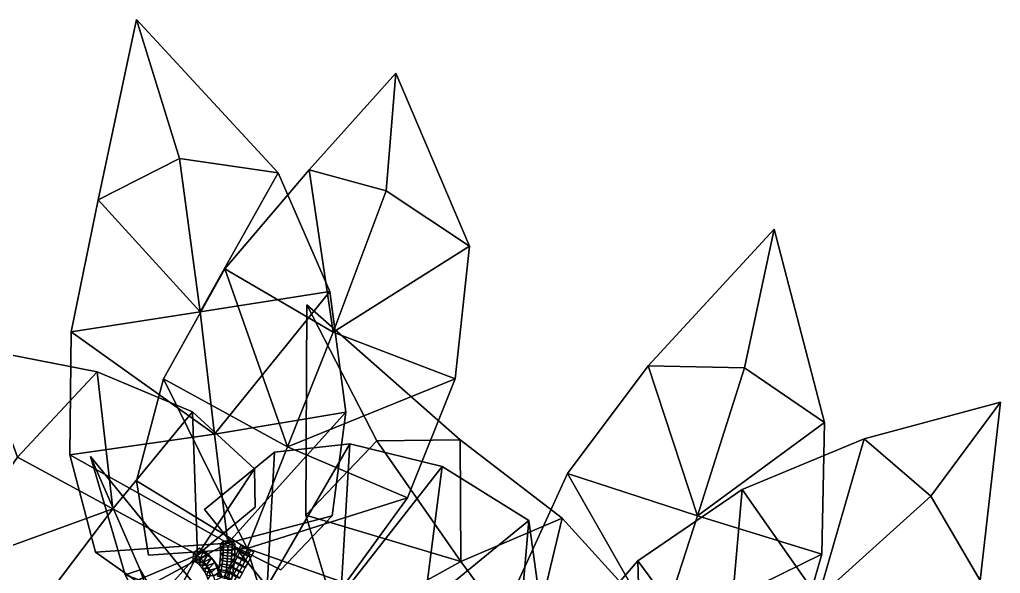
# Model space of a CAD drawing. Header units: metres. Extents: x -219 to 389, y -251 to 301.
# Drawn here: x 333.7 to 389.4, y -8.9 to 22.6 of the extents above; entities that cross this region are included whole.
import ezdxf

# ---------------------------------------------------------------- set-up
doc = ezdxf.new("R2010")
doc.units = ezdxf.units.M

msp = doc.modelspace()

# ---------------------------------------------------------------- linework, layer by layer
at = {"layer": 'Breeder_Leaf', "color": 3}
for points in [[(338.1317, 12.3317, 860.4592), (340.312, 22.5709, 854.6951), (342.7437, 14.6927, 857.6707)], [(338.1317, 12.3317, 860.4592), (342.7437, 14.6927, 857.6707), (340.312, 22.5709, 854.6951)], [(340.312, 22.5709, 854.6951), (348.3545, 13.8767, 858.4805), (342.7437, 14.6927, 857.6707)], [(340.312, 22.5709, 854.6951), (342.7437, 14.6927, 857.6707), (348.3545, 13.8767, 858.4805)], [(350.0999, 14.04668, 851.847), (355.0374, 19.5252, 842.4434), (354.4748, 12.8513, 848.0982)], [(350.0999, 14.04668, 851.847), (354.4748, 12.8513, 848.0982), (355.0374, 19.5252, 842.4434)], [(355.0374, 19.5252, 842.4434), (359.2053, 9.7077, 848.8345), (354.4748, 12.8513, 848.0982)], [(355.0374, 19.5252, 842.4434), (354.4748, 12.8513, 848.0982), (359.2053, 9.7077, 848.8345)], [(343.9105, 5.9835, 856.5107), (338.1317, 12.3317, 860.4592), (342.7437, 14.6927, 857.6707)], [(343.9105, 5.9835, 856.5107), (342.7437, 14.6927, 857.6707), (338.1317, 12.3317, 860.4592)], [(342.7437, 14.6927, 857.6707), (348.3545, 13.8767, 858.4805), (343.9105, 5.9835, 856.5107)], [(342.7437, 14.6927, 857.6707), (343.9105, 5.9835, 856.5107), (348.3545, 13.8767, 858.4805)], [(345.3233, 8.4161, 854.0078), (350.0999, 14.04668, 851.847), (351.4751, 4.8196, 850.3455)], [(345.3233, 8.4161, 854.0078), (351.4751, 4.8196, 850.3455), (350.0999, 14.04668, 851.847)], [(351.4751, 4.8196, 850.3455), (350.0999, 14.04668, 851.847), (354.4748, 12.8513, 848.0982)], [(351.4751, 4.8196, 850.3455), (354.4748, 12.8513, 848.0982), (350.0999, 14.04668, 851.847)], [(343.9105, 5.9835, 856.5107), (348.3545, 13.8767, 858.4805), (351.2831, 7.1271, 856.5788)], [(343.9105, 5.9835, 856.5107), (351.2831, 7.1271, 856.5788), (348.3545, 13.8767, 858.4805)], [(354.4748, 12.8513, 848.0982), (359.2053, 9.7077, 848.8345), (351.4751, 4.8196, 850.3455)], [(354.4748, 12.8513, 848.0982), (351.4751, 4.8196, 850.3455), (359.2053, 9.7077, 848.8345)], [(336.5855, 4.85, 859.5523), (338.1317, 12.3317, 860.4592), (343.9105, 5.9835, 856.5107)], [(336.5855, 4.85, 859.5523), (343.9105, 5.9835, 856.5107), (338.1317, 12.3317, 860.4592)], [(369.3627, 2.9141, 886.4604), (376.5104, 10.6792, 880.8536), (374.8375, 2.7984, 884.3074)], [(369.3627, 2.9141, 886.4604), (374.8375, 2.7984, 884.3074), (376.5104, 10.6792, 880.8536)], [(376.5104, 10.6792, 880.8536), (379.3695, -0.3082, 885.9232), (374.8375, 2.7984, 884.3074)], [(376.5104, 10.6792, 880.8536), (374.8375, 2.7984, 884.3074), (379.3695, -0.3082, 885.9232)], [(351.4751, 4.8196, 850.3455), (359.2053, 9.7077, 848.8345), (358.4077, 2.1829, 849.5367)], [(351.4751, 4.8196, 850.3455), (358.4077, 2.1829, 849.5367), (359.2053, 9.7077, 848.8345)], [(341.8335, 2.1818, 855.0462), (345.3233, 8.4161, 854.0078), (348.8877, -1.6817, 851.7302)], [(341.8335, 2.1818, 855.0462), (348.8877, -1.6817, 851.7302), (345.3233, 8.4161, 854.0078)], [(348.8877, -1.6817, 851.7302), (345.3233, 8.4161, 854.0078), (351.4751, 4.8196, 850.3455)], [(348.8877, -1.6817, 851.7302), (351.4751, 4.8196, 850.3455), (345.3233, 8.4161, 854.0078)], [(351.2831, 7.1271, 856.5788), (344.7413, -0.9659, 855.1346), (343.9105, 5.9835, 856.5107)], [(351.2831, 7.1271, 856.5788), (343.9105, 5.9835, 856.5107), (344.7413, -0.9659, 855.1346)], [(344.7413, -0.9659, 855.1346), (351.2831, 7.1271, 856.5788), (352.1911, 0.285, 854.1848)], [(344.7413, -0.9659, 855.1346), (352.1911, 0.285, 854.1848), (351.2831, 7.1271, 856.5788)], [(349.9256, -5.5706, 889.7206), (349.9837, 6.3677, 889.1788), (353.9496, -1.3427, 890.4649)], [(349.9256, -5.5706, 889.7206), (353.9496, -1.3427, 890.4649), (349.9837, 6.3677, 889.1788)], [(349.9837, 6.3677, 889.1788), (358.6846, -1.2857, 893.6865), (353.9496, -1.3427, 890.4649)], [(349.9837, 6.3677, 889.1788), (353.9496, -1.3427, 890.4649), (358.6846, -1.2857, 893.6865)], [(344.7413, -0.9659, 855.1346), (336.5855, 4.85, 859.5523), (343.9105, 5.9835, 856.5107)], [(344.7413, -0.9659, 855.1346), (343.9105, 5.9835, 856.5107), (336.5855, 4.85, 859.5523)], [(336.5199, -2.135, 857.7281), (336.5855, 4.85, 859.5523), (344.7413, -0.9659, 855.1346)], [(336.5199, -2.135, 857.7281), (344.7413, -0.9659, 855.1346), (336.5855, 4.85, 859.5523)], [(358.4077, 2.1829, 849.5367), (348.8877, -1.6817, 851.7302), (351.4751, 4.8196, 850.3455)], [(358.4077, 2.1829, 849.5367), (351.4751, 4.8196, 850.3455), (348.8877, -1.6817, 851.7302)], [(333.5386, -2.2701, 861.801), (331.2799, 3.8928, 868.3467), (338.0784, 2.5622, 865.2224)], [(333.5386, -2.2701, 861.801), (338.0784, 2.5622, 865.2224), (331.2799, 3.8928, 868.3467)], [(364.788, -3.1959, 885.4984), (369.3627, 2.9141, 886.4604), (372.1622, -5.6132, 883.5059)], [(364.788, -3.1959, 885.4984), (372.1622, -5.6132, 883.5059), (369.3627, 2.9141, 886.4604)], [(372.1622, -5.6132, 883.5059), (369.3627, 2.9141, 886.4604), (374.8375, 2.7984, 884.3074)], [(372.1622, -5.6132, 883.5059), (374.8375, 2.7984, 884.3074), (369.3627, 2.9141, 886.4604)], [(374.8375, 2.7984, 884.3074), (379.3695, -0.3082, 885.9232), (372.1622, -5.6132, 883.5059)], [(374.8375, 2.7984, 884.3074), (372.1622, -5.6132, 883.5059), (379.3695, -0.3082, 885.9232)], [(338.0784, 2.5622, 865.2224), (338.9533, -5.2066, 858.2041), (333.5386, -2.2701, 861.801)], [(338.0784, 2.5622, 865.2224), (333.5386, -2.2701, 861.801), (338.9533, -5.2066, 858.2041)], [(338.9533, -5.2066, 858.2041), (338.0784, 2.5622, 865.2224), (343.4846, 0.3064, 860.8573)], [(338.9533, -5.2066, 858.2041), (343.4846, 0.3064, 860.8573), (338.0784, 2.5622, 865.2224)], [(346.5926, -7.4631, 852.9774), (340.2961, -3.6089, 855.4178), (341.8335, 2.1818, 855.0462)], [(346.5926, -7.4631, 852.9774), (341.8335, 2.1818, 855.0462), (340.2961, -3.6089, 855.4178)], [(346.5926, -7.4631, 852.9774), (341.8335, 2.1818, 855.0462), (348.8877, -1.6817, 851.7302)], [(346.5926, -7.4631, 852.9774), (348.8877, -1.6817, 851.7302), (341.8335, 2.1818, 855.0462)], [(348.8877, -1.6817, 851.7302), (358.4077, 2.1829, 849.5367), (355.6932, -4.5874, 849.9391)], [(348.8877, -1.6817, 851.7302), (355.6932, -4.5874, 849.9391), (358.4077, 2.1829, 849.5367)], [(381.6323, -1.239, 879.3318), (389.3643, 0.8427, 870.4603), (385.4088, -4.48, 876.1924)], [(381.6323, -1.239, 879.3318), (385.4088, -4.48, 876.1924), (389.3643, 0.8427, 870.4603)], [(389.3643, 0.8427, 870.4603), (388.2139, -9.2702, 877.6021), (385.4088, -4.48, 876.1924)], [(389.3643, 0.8427, 870.4603), (385.4088, -4.48, 876.1924), (388.2139, -9.2702, 877.6021)], [(343.4846, 0.3064, 860.8573), (343.7738, -7.8267, 855.0187), (338.9533, -5.2066, 858.2041)], [(343.4846, 0.3064, 860.8573), (338.9533, -5.2066, 858.2041), (343.7738, -7.8267, 855.0187)], [(343.4846, 0.3064, 860.8573), (347.0044, -2.9272, 857.0803), (343.7738, -7.8267, 855.0187)], [(343.4846, 0.3064, 860.8573), (343.7738, -7.8267, 855.0187), (347.0044, -2.9272, 857.0803)], [(352.1911, 0.285, 854.1848), (345.4843, -7.1495, 853.9267), (344.7413, -0.9659, 855.1346)], [(352.1911, 0.285, 854.1848), (344.7413, -0.9659, 855.1346), (345.4843, -7.1495, 853.9267)], [(352.1911, 0.285, 854.1848), (351.4123, -5.6065, 852.8453), (345.4843, -7.1495, 853.9267)], [(352.1911, 0.285, 854.1848), (345.4843, -7.1495, 853.9267), (351.4123, -5.6065, 852.8453)], [(372.1622, -5.6132, 883.5059), (379.3695, -0.3082, 885.9232), (379.2148, -7.7895, 884.5974)], [(372.1622, -5.6132, 883.5059), (379.2148, -7.7895, 884.5974), (379.3695, -0.3082, 885.9232)], [(345.4843, -7.1495, 853.9267), (336.5199, -2.135, 857.7281), (344.7413, -0.9659, 855.1346)], [(345.4843, -7.1495, 853.9267), (344.7413, -0.9659, 855.1346), (336.5199, -2.135, 857.7281)], [(347.7199, -9.6091, 851.4254), (348.1432, -1.9906, 849.9298), (352.4262, -1.5089, 845.7515)], [(347.7199, -9.6091, 851.4254), (352.4262, -1.5089, 845.7515), (348.1432, -1.9906, 849.9298)], [(347.7199, -9.6091, 851.4254), (352.4262, -1.5089, 845.7515), (351.9149, -10.142, 846.696)], [(347.7199, -9.6091, 851.4254), (351.9149, -10.142, 846.696), (352.4262, -1.5089, 845.7515)], [(358.7287, -8.1967, 887.5085), (349.9256, -5.5706, 889.7206), (353.9496, -1.3427, 890.4649)], [(358.7287, -8.1967, 887.5085), (353.9496, -1.3427, 890.4649), (349.9256, -5.5706, 889.7206)], [(352.4262, -1.5089, 845.7515), (357.6654, -2.8042, 840.956), (351.9149, -10.142, 846.696)], [(352.4262, -1.5089, 845.7515), (351.9149, -10.142, 846.696), (357.6654, -2.8042, 840.956)], [(353.9496, -1.3427, 890.4649), (358.6846, -1.2857, 893.6865), (358.7287, -8.1967, 887.5085)], [(353.9496, -1.3427, 890.4649), (358.7287, -8.1967, 887.5085), (358.6846, -1.2857, 893.6865)], [(358.7287, -8.1967, 887.5085), (358.6846, -1.2857, 893.6865), (364.471, -5.7449, 891.5929)], [(358.7287, -8.1967, 887.5085), (364.471, -5.7449, 891.5929), (358.6846, -1.2857, 893.6865)], [(374.7008, -4.1042, 881.0441), (381.6323, -1.239, 879.3318), (379.0219, -10.2593, 878.2812)], [(374.7008, -4.1042, 881.0441), (379.0219, -10.2593, 878.2812), (381.6323, -1.239, 879.3318)], [(379.0219, -10.2593, 878.2812), (381.6323, -1.239, 879.3318), (385.4088, -4.48, 876.1924)], [(379.0219, -10.2593, 878.2812), (385.4088, -4.48, 876.1924), (381.6323, -1.239, 879.3318)], [(345.4843, -7.1495, 853.9267), (337.9785, -7.6606, 855.8912), (336.5199, -2.135, 857.7281)], [(345.4843, -7.1495, 853.9267), (336.5199, -2.135, 857.7281), (337.9785, -7.6606, 855.8912)], [(347.7199, -9.6091, 851.4254), (344.1676, -5.2531, 850.8363), (348.1432, -1.9906, 849.9298)], [(347.7199, -9.6091, 851.4254), (348.1432, -1.9906, 849.9298), (344.1676, -5.2531, 850.8363)], [(355.6932, -4.5874, 849.9391), (346.5926, -7.4631, 852.9774), (348.8877, -1.6817, 851.7302)], [(355.6932, -4.5874, 849.9391), (348.8877, -1.6817, 851.7302), (346.5926, -7.4631, 852.9774)], [(338.9533, -5.2066, 858.2041), (328.9961, -8.8179, 860.9739), (333.5386, -2.2701, 861.801)], [(338.9533, -5.2066, 858.2041), (333.5386, -2.2701, 861.801), (328.9961, -8.8179, 860.9739)], [(343.7738, -7.8267, 855.0187), (347.0044, -2.9272, 857.0803), (347.0489, -5.1128, 852.7743)], [(343.7738, -7.8267, 855.0187), (347.0489, -5.1128, 852.7743), (347.0044, -2.9272, 857.0803)], [(351.9149, -10.142, 846.696), (357.6654, -2.8042, 840.956), (356.6457, -10.7391, 841.3911)], [(351.9149, -10.142, 846.696), (356.6457, -10.7391, 841.3911), (357.6654, -2.8042, 840.956)], [(357.6654, -2.8042, 840.956), (362.5865, -5.8626, 835.8947), (356.6457, -10.7391, 841.3911)], [(357.6654, -2.8042, 840.956), (356.6457, -10.7391, 841.3911), (362.5865, -5.8626, 835.8947)], [(361.8578, -9.5795, 883.8286), (364.788, -3.1959, 885.4984), (369.9917, -12.3184, 882.4063)], [(361.8578, -9.5795, 883.8286), (369.9917, -12.3184, 882.4063), (364.788, -3.1959, 885.4984)], [(369.9917, -12.3184, 882.4063), (364.788, -3.1959, 885.4984), (372.1622, -5.6132, 883.5059)], [(369.9917, -12.3184, 882.4063), (372.1622, -5.6132, 883.5059), (364.788, -3.1959, 885.4984)], [(346.5926, -7.4631, 852.9774), (340.9794, -7.8471, 852.4443), (340.2961, -3.6089, 855.4178)], [(346.5926, -7.4631, 852.9774), (340.2961, -3.6089, 855.4178), (340.9794, -7.8471, 852.4443)], [(368.7729, -8.1516, 881.8209), (374.7008, -4.1042, 881.0441), (373.7526, -14.9043, 879.5214)], [(368.7729, -8.1516, 881.8209), (373.7526, -14.9043, 879.5214), (374.7008, -4.1042, 881.0441)], [(373.7526, -14.9043, 879.5214), (374.7008, -4.1042, 881.0441), (379.0219, -10.2593, 878.2812)], [(373.7526, -14.9043, 879.5214), (379.0219, -10.2593, 878.2812), (374.7008, -4.1042, 881.0441)], [(355.6932, -4.5874, 849.9391), (352.1663, -9.4311, 851.04), (346.5926, -7.4631, 852.9774)], [(355.6932, -4.5874, 849.9391), (346.5926, -7.4631, 852.9774), (352.1663, -9.4311, 851.04)], [(385.4088, -4.48, 876.1924), (388.2139, -9.2702, 877.6021), (379.0219, -10.2593, 878.2812)], [(385.4088, -4.48, 876.1924), (379.0219, -10.2593, 878.2812), (388.2139, -9.2702, 877.6021)], [(333.7917, -12.03244, 856.6388), (328.9961, -8.8179, 860.9739), (338.9533, -5.2066, 858.2041)], [(333.7917, -12.03244, 856.6388), (338.9533, -5.2066, 858.2041), (328.9961, -8.8179, 860.9739)], [(343.7738, -7.8267, 855.0187), (333.7917, -12.03244, 856.6388), (338.9533, -5.2066, 858.2041)], [(343.7738, -7.8267, 855.0187), (338.9533, -5.2066, 858.2041), (333.7917, -12.03244, 856.6388)], [(345.4843, -7.1495, 853.9267), (351.4123, -5.6065, 852.8453), (348.507, -8.6789, 850.513)], [(345.4843, -7.1495, 853.9267), (348.507, -8.6789, 850.513), (351.4123, -5.6065, 852.8453)], [(351.851, -12.01119, 885.9789), (349.9256, -5.5706, 889.7206), (358.7287, -8.1967, 887.5085)], [(351.851, -12.01119, 885.9789), (358.7287, -8.1967, 887.5085), (349.9256, -5.5706, 889.7206)], [(356.6457, -10.7391, 841.3911), (362.5865, -5.8626, 835.8947), (362.085, -11.5417, 834.4393)], [(356.6457, -10.7391, 841.3911), (362.085, -11.5417, 834.4393), (362.5865, -5.8626, 835.8947)], [(364.471, -5.7449, 891.5929), (362.6275, -13.4859, 884.7331), (358.7287, -8.1967, 887.5085)], [(364.471, -5.7449, 891.5929), (358.7287, -8.1967, 887.5085), (362.6275, -13.4859, 884.7331)], [(362.5865, -5.8626, 835.8947), (363.4556, -12.2123, 825.8077), (362.085, -11.5417, 834.4393)], [(362.5865, -5.8626, 835.8947), (362.085, -11.5417, 834.4393), (363.4556, -12.2123, 825.8077)], [(362.6275, -13.4859, 884.7331), (364.471, -5.7449, 891.5929), (368.7769, -10.4727, 888.0607)], [(362.6275, -13.4859, 884.7331), (368.7769, -10.4727, 888.0607), (364.471, -5.7449, 891.5929)], [(379.2148, -7.7895, 884.5974), (369.9917, -12.3184, 882.4063), (372.1622, -5.6132, 883.5059)], [(379.2148, -7.7895, 884.5974), (372.1622, -5.6132, 883.5059), (369.9917, -12.3184, 882.4063)], [(345.4843, -7.1495, 853.9267), (340.8102, -9.6675, 851.9893), (337.9785, -7.6606, 855.8912)], [(345.4843, -7.1495, 853.9267), (337.9785, -7.6606, 855.8912), (340.8102, -9.6675, 851.9893)], [(346.5926, -7.4631, 852.9774), (352.1663, -9.4311, 851.04), (347.7628, -11.2521, 850.2565)], [(346.5926, -7.4631, 852.9774), (347.7628, -11.2521, 850.2565), (352.1663, -9.4311, 851.04)], [(369.9917, -12.3184, 882.4063), (379.2148, -7.7895, 884.5974), (377.281, -14.5147, 882.4993)], [(369.9917, -12.3184, 882.4063), (377.281, -14.5147, 882.4993), (379.2148, -7.7895, 884.5974)], [(343.7738, -7.8267, 855.0187), (338.6811, -13.4969, 853.4792), (333.7917, -12.03244, 856.6388)], [(343.7738, -7.8267, 855.0187), (333.7917, -12.03244, 856.6388), (338.6811, -13.4969, 853.4792)], [(343.7738, -7.8267, 855.0187), (342.1527, -10.9041, 850.5643), (338.6811, -13.4969, 853.4792)], [(343.7738, -7.8267, 855.0187), (338.6811, -13.4969, 853.4792), (342.1527, -10.9041, 850.5643)], [(362.6275, -13.4859, 884.7331), (351.851, -12.01119, 885.9789), (358.7287, -8.1967, 887.5085)], [(362.6275, -13.4859, 884.7331), (358.7287, -8.1967, 887.5085), (351.851, -12.01119, 885.9789)], [(369.0703, -19.03619, 880.6406), (364.8528, -12.6846, 882.1663), (368.7729, -8.1516, 881.8209)], [(369.0703, -19.03619, 880.6406), (368.7729, -8.1516, 881.8209), (364.8528, -12.6846, 882.1663)], [(369.0703, -19.03619, 880.6406), (368.7729, -8.1516, 881.8209), (373.7526, -14.9043, 879.5214)], [(369.0703, -19.03619, 880.6406), (373.7526, -14.9043, 879.5214), (368.7729, -8.1516, 881.8209)]]:
    msp.add_3dface(points, dxfattribs=at)
at = {"layer": 'Breeder_Petiole', "color": 3}
for points in [[(345.2361, -7.3654, 853.4926), (345.2328, -7.04408, 853.5983), (345.0779, -7.1941, 854.0495), (345.0814, -7.4964, 853.9497)], [(345.0814, -7.4964, 853.9497), (345.0779, -7.1941, 854.0495), (345.4807, -7.2829, 854.3322), (345.4842, -7.5924, 854.2302)], [(345.736, -7.3791, 853.4862), (345.7329, -7.0388, 853.5978), (345.2328, -7.04408, 853.5983), (345.2361, -7.3654, 853.4926)], [(345.4842, -7.5924, 854.2302), (345.4807, -7.2829, 854.3322), (345.8917, -7.1855, 854.0488), (345.8949, -7.5187, 853.9394)], [(345.8949, -7.5187, 853.9394), (345.8917, -7.1855, 854.0488), (345.7329, -7.0388, 853.5978), (345.736, -7.3791, 853.4862)], [(343.7477, -7.8532, 854.4753), (343.5223, -7.7212, 854.6903), (343.5096, -8.1531, 854.9422), (343.7033, -8.2631, 854.7585)], [(344.1373, -7.5882, 854.6429), (343.8802, -7.4341, 854.8892), (343.5223, -7.7212, 854.6903), (343.7477, -7.8532, 854.4753)], [(344.3705, -7.7831, 854.4019), (344.1373, -7.5882, 854.6429), (343.7477, -7.8532, 854.4753), (343.9525, -8.02104, 854.2647)], [(344.065, -8.2551, 855.1038), (343.8595, -8.1369, 855.2991), (344.092, -7.6858, 855.2659), (344.3373, -7.8317, 855.0313)], [(344.3373, -7.8317, 855.0313), (344.092, -7.6858, 855.2659), (343.8802, -7.4341, 854.8892), (344.1373, -7.5882, 854.6429)], [(344.5763, -8.01591, 854.1696), (344.3705, -7.7831, 854.4019), (343.9525, -8.02104, 854.2647), (344.1335, -8.222, 854.0616)], [(344.5599, -8.01655, 854.8016), (344.3373, -7.8317, 855.0313), (344.1373, -7.5882, 854.6429), (344.3705, -7.7831, 854.4019)], [(344.7564, -8.2374, 854.5802), (344.5599, -8.01655, 854.8016), (344.3705, -7.7831, 854.4019), (344.5763, -8.01591, 854.1696)], [(345.2025, -8.01565, 853.3095), (345.226, -7.6895, 853.3962), (345.0723, -7.8014, 853.8588), (345.0505, -8.1083, 853.7769)], [(345.226, -7.6895, 853.3962), (345.2361, -7.3654, 853.4926), (345.0814, -7.4964, 853.9497), (345.0723, -7.8014, 853.8588)], [(345.0723, -7.8014, 853.8588), (345.0814, -7.4964, 853.9497), (345.4842, -7.5924, 854.2302), (345.4747, -7.9045, 854.1373)], [(345.6997, -8.0677, 853.293), (345.7249, -7.7223, 853.3845), (345.226, -7.6895, 853.3962), (345.2025, -8.01565, 853.3095)], [(345.7249, -7.7223, 853.3845), (345.736, -7.3791, 853.4862), (345.2361, -7.3654, 853.4926), (345.226, -7.6895, 853.3962)], [(345.4747, -7.9045, 854.1373), (345.4842, -7.5924, 854.2302), (345.8949, -7.5187, 853.9394), (345.8842, -7.8548, 853.8397)], [(345.8596, -8.193, 853.7499), (345.8842, -7.8548, 853.8397), (345.7249, -7.7223, 853.3845), (345.6997, -8.0677, 853.293)], [(345.8842, -7.8548, 853.8397), (345.8949, -7.5187, 853.9394), (345.736, -7.3791, 853.4862), (345.7249, -7.7223, 853.3845)], [(346.0208, -7.9511, 852.7037), (346.181, -7.6544, 852.6763), (346.0881, -7.5598, 853.1586), (345.928, -7.8565, 853.1859)], [(345.928, -7.8565, 853.1859), (346.0881, -7.5598, 853.1586), (346.4679, -7.7398, 853.4297), (346.3077, -8.03654, 853.457)], [(346.4589, -8.1904, 852.6722), (346.619, -7.8937, 852.6449), (346.181, -7.6544, 852.6763), (346.0208, -7.9511, 852.7037)], [(346.181, -7.6544, 852.6763), (346.3412, -7.3577, 852.649), (346.2483, -7.2631, 853.1312), (346.0881, -7.5598, 853.1586)], [(346.0881, -7.5598, 853.1586), (346.2483, -7.2631, 853.1312), (346.6281, -7.4431, 853.4023), (346.4679, -7.7398, 853.4297)], [(346.619, -7.8937, 852.6449), (346.7792, -7.597, 852.6176), (346.3412, -7.3577, 852.649), (346.181, -7.6544, 852.6763)], [(346.3077, -8.03654, 853.457), (346.4679, -7.7398, 853.4297), (346.801, -7.9493, 853.1074), (346.6408, -8.246, 853.1348)], [(346.4679, -7.7398, 853.4297), (346.6281, -7.4431, 853.4023), (346.9611, -7.6526, 853.0801), (346.801, -7.9493, 853.1074)], [(346.801, -7.9493, 853.1074), (346.9611, -7.6526, 853.0801), (346.7792, -7.597, 852.6176), (346.619, -7.8937, 852.6449)], [(343.7033, -8.2631, 854.7585), (343.5096, -8.1531, 854.9422), (343.8595, -8.1369, 855.2991), (344.065, -8.2551, 855.1038)], [(343.9525, -8.02104, 854.2647), (343.7477, -7.8532, 854.4753), (343.7033, -8.2631, 854.7585), (343.8796, -8.4037, 854.5784)], [(343.8796, -8.4037, 854.5784), (343.7033, -8.2631, 854.7585), (344.065, -8.2551, 855.1038), (344.252, -8.4058, 854.9123)], [(344.1335, -8.222, 854.0616), (343.9525, -8.02104, 854.2647), (343.8796, -8.4037, 854.5784), (344.036, -8.5728, 854.4044)], [(344.2881, -8.4531, 853.869), (344.1335, -8.222, 854.0616), (344.036, -8.5728, 854.4044), (344.17, -8.768, 854.2391)], [(344.252, -8.4058, 854.9123), (344.065, -8.2551, 855.1038), (344.3373, -7.8317, 855.0313), (344.5599, -8.01655, 854.8016)], [(344.7515, -8.283, 853.9496), (344.5763, -8.01591, 854.1696), (344.1335, -8.222, 854.0616), (344.2881, -8.4531, 853.869)], [(344.4175, -8.5869, 854.7275), (344.252, -8.4058, 854.9123), (344.5599, -8.01655, 854.8016), (344.7564, -8.2374, 854.5802)], [(344.8936, -8.5805, 853.7453), (344.7515, -8.283, 853.9496), (344.2881, -8.4531, 853.869), (344.414, -8.711, 853.6898)], [(344.5592, -8.7954, 854.552), (344.4175, -8.5869, 854.7275), (344.7564, -8.2374, 854.5802), (344.924, -8.4912, 854.3704)], [(344.924, -8.4912, 854.3704), (344.7564, -8.2374, 854.5802), (344.5763, -8.01591, 854.1696), (344.7515, -8.283, 853.9496)], [(345.0601, -8.7739, 854.1755), (344.924, -8.4912, 854.3704), (344.7515, -8.283, 853.9496), (344.8936, -8.5805, 853.7453)], [(345.1156, -8.6708, 853.1657), (345.1657, -8.343, 853.2326), (345.0163, -8.4164, 853.7042), (344.9695, -8.7249, 853.6409)], [(345.1657, -8.343, 853.2326), (345.2025, -8.01565, 853.3095), (345.0505, -8.1083, 853.7769), (345.0163, -8.4164, 853.7042)], [(345.0163, -8.4164, 853.7042), (345.0505, -8.1083, 853.7769), (345.4523, -8.2185, 854.0535), (345.4171, -8.5338, 853.9793)], [(345.0505, -8.1083, 853.7769), (345.0723, -7.8014, 853.8588), (345.4747, -7.9045, 854.1373), (345.4523, -8.2185, 854.0535)], [(345.6069, -8.7614, 853.1413), (345.6603, -8.4143, 853.2118), (345.1657, -8.343, 853.2326), (345.1156, -8.6708, 853.1657)], [(345.6603, -8.4143, 853.2118), (345.6997, -8.0677, 853.293), (345.2025, -8.01565, 853.3095), (345.1657, -8.343, 853.2326)], [(345.4171, -8.5338, 853.9793), (345.4523, -8.2185, 854.0535), (345.8596, -8.193, 853.7499), (345.8211, -8.5325, 853.6704)], [(345.4523, -8.2185, 854.0535), (345.4747, -7.9045, 854.1373), (345.8842, -7.8548, 853.8397), (345.8596, -8.193, 853.7499)], [(345.7005, -8.5445, 852.7584), (345.8607, -8.2478, 852.731), (345.7678, -8.1532, 853.2133), (345.6077, -8.4499, 853.2406)], [(345.6077, -8.4499, 853.2406), (345.7678, -8.1532, 853.2133), (346.1476, -8.3332, 853.4844), (345.9874, -8.6299, 853.5117)], [(345.8211, -8.5325, 853.6704), (345.8596, -8.193, 853.7499), (345.6997, -8.0677, 853.293), (345.6603, -8.4143, 853.2118)], [(346.1385, -8.7838, 852.7269), (346.2987, -8.4871, 852.6996), (345.8607, -8.2478, 852.731), (345.7005, -8.5445, 852.7584)], [(345.8607, -8.2478, 852.731), (346.0208, -7.9511, 852.7037), (345.928, -7.8565, 853.1859), (345.7678, -8.1532, 853.2133)], [(345.7678, -8.1532, 853.2133), (345.928, -7.8565, 853.1859), (346.3077, -8.03654, 853.457), (346.1476, -8.3332, 853.4844)], [(346.2987, -8.4871, 852.6996), (346.4589, -8.1904, 852.6722), (346.0208, -7.9511, 852.7037), (345.8607, -8.2478, 852.731)], [(345.9874, -8.6299, 853.5117), (346.1476, -8.3332, 853.4844), (346.4807, -8.5427, 853.1621), (346.3205, -8.8394, 853.1895)], [(346.1476, -8.3332, 853.4844), (346.3077, -8.03654, 853.457), (346.6408, -8.246, 853.1348), (346.4807, -8.5427, 853.1621)], [(346.4807, -8.5427, 853.1621), (346.6408, -8.246, 853.1348), (346.4589, -8.1904, 852.6722), (346.2987, -8.4871, 852.6996)], [(346.6408, -8.246, 853.1348), (346.801, -7.9493, 853.1074), (346.619, -7.8937, 852.6449), (346.4589, -8.1904, 852.6722)], [(344.036, -8.5728, 854.4044), (343.8796, -8.4037, 854.5784), (344.252, -8.4058, 854.9123), (344.4175, -8.5869, 854.7275)], [(344.17, -8.768, 854.2391), (344.036, -8.5728, 854.4044), (344.4175, -8.5869, 854.7275), (344.5592, -8.7954, 854.552)], [(344.414, -8.711, 853.6898), (344.2881, -8.4531, 853.869), (344.17, -8.768, 854.2391), (344.2795, -8.9862, 854.0851)], [(344.2795, -8.9862, 854.0851), (344.17, -8.768, 854.2391), (344.5592, -8.7954, 854.552), (344.6748, -9.02848, 854.3887)], [(344.5092, -8.9917, 853.5268), (344.414, -8.711, 853.6898), (344.2795, -8.9862, 854.0851), (344.3631, -9.2242, 853.9448)], [(345.0005, -8.904, 853.5596), (344.8936, -8.5805, 853.7453), (344.414, -8.711, 853.6898), (344.5092, -8.9917, 853.5268)], [(344.6748, -9.02848, 854.3887), (344.5592, -8.7954, 854.552), (344.924, -8.4912, 854.3704), (345.0601, -8.7739, 854.1755)], [(344.7627, -9.2823, 854.2399), (344.6748, -9.02848, 854.3887), (345.0601, -8.7739, 854.1755), (345.1626, -9.08146, 853.9982)], [(345.1626, -9.08146, 853.9982), (345.0601, -8.7739, 854.1755), (344.8936, -8.5805, 853.7453), (345.0005, -8.904, 853.5596)], [(345.0524, -8.9982, 853.1089), (345.1156, -8.6708, 853.1657), (344.9695, -8.7249, 853.6409), (344.9104, -9.03319, 853.5872)], [(344.9104, -9.03319, 853.5872), (344.9695, -8.7249, 853.6409), (345.3691, -8.8495, 853.9147), (345.3085, -9.1649, 853.8598)], [(344.9695, -8.7249, 853.6409), (345.0163, -8.4164, 853.7042), (345.4171, -8.5338, 853.9793), (345.3691, -8.8495, 853.9147)], [(345.5396, -9.108, 853.0815), (345.6069, -8.7614, 853.1413), (345.1156, -8.6708, 853.1657), (345.0524, -8.9982, 853.1089)], [(345.3802, -9.1379, 852.813), (345.5404, -8.8412, 852.7857), (345.4475, -8.7466, 853.2679), (345.2874, -9.04333, 853.2953)], [(345.2874, -9.04333, 853.2953), (345.4475, -8.7466, 853.2679), (345.8273, -8.9266, 853.5391), (345.6671, -9.2233, 853.5664)], [(345.3085, -9.1649, 853.8598), (345.3691, -8.8495, 853.9147), (345.769, -8.8724, 853.6012), (345.7032, -9.2119, 853.5425)], [(345.3691, -8.8495, 853.9147), (345.4171, -8.5338, 853.9793), (345.8211, -8.5325, 853.6704), (345.769, -8.8724, 853.6012)], [(345.8182, -9.3772, 852.7816), (345.9784, -9.08058, 852.7543), (345.5404, -8.8412, 852.7857), (345.3802, -9.1379, 852.813)], [(345.5404, -8.8412, 852.7857), (345.7005, -8.5445, 852.7584), (345.6077, -8.4499, 853.2406), (345.4475, -8.7466, 853.2679)], [(345.4475, -8.7466, 853.2679), (345.6077, -8.4499, 853.2406), (345.9874, -8.6299, 853.5117), (345.8273, -8.9266, 853.5391)], [(345.7032, -9.2119, 853.5425), (345.769, -8.8724, 853.6012), (345.6069, -8.7614, 853.1413), (345.5396, -9.108, 853.0815)], [(345.9784, -9.08058, 852.7543), (346.1385, -8.7838, 852.7269), (345.7005, -8.5445, 852.7584), (345.5404, -8.8412, 852.7857)], [(345.769, -8.8724, 853.6012), (345.8211, -8.5325, 853.6704), (345.6603, -8.4143, 853.2118), (345.6069, -8.7614, 853.1413)], [(345.8273, -8.9266, 853.5391), (345.9874, -8.6299, 853.5117), (346.3205, -8.8394, 853.1895), (346.1603, -9.1361, 853.2168)], [(346.1603, -9.1361, 853.2168), (346.3205, -8.8394, 853.1895), (346.1385, -8.7838, 852.7269), (345.9784, -9.08058, 852.7543)], [(346.3205, -8.8394, 853.1895), (346.4807, -8.5427, 853.1621), (346.2987, -8.4871, 852.6996), (346.1385, -8.7838, 852.7269)]]:
    msp.add_3dface(points, dxfattribs=at)
at = {"layer": 'Breeder_Stipule', "color": 3}
for points in [[(339.6536, -8.9593, 888.251), (340.5102, -8.6661, 883.4819), (337.6877, -2.2397, 891.6025)], [(339.6536, -8.9593, 888.251), (337.6877, -2.2397, 891.6025), (340.5102, -8.6661, 883.4819)], [(344.6014, -10.7382, 889.3185), (339.6536, -8.9593, 888.251), (337.6877, -2.2397, 891.6025)], [(344.6014, -10.7382, 889.3185), (337.6877, -2.2397, 891.6025), (339.6536, -8.9593, 888.251)], [(342.3987, -14.3974, 885.0317), (340.5102, -8.6661, 883.4819), (339.6536, -8.9593, 888.251)], [(342.3987, -14.3974, 885.0317), (339.6536, -8.9593, 888.251), (340.5102, -8.6661, 883.4819)], [(342.3987, -14.3974, 885.0317), (343.3081, -13.4632, 878.1579), (340.5102, -8.6661, 883.4819)], [(342.3987, -14.3974, 885.0317), (340.5102, -8.6661, 883.4819), (343.3081, -13.4632, 878.1579)]]:
    msp.add_3dface(points, dxfattribs=at)

doc.saveas('drawing.dxf')
